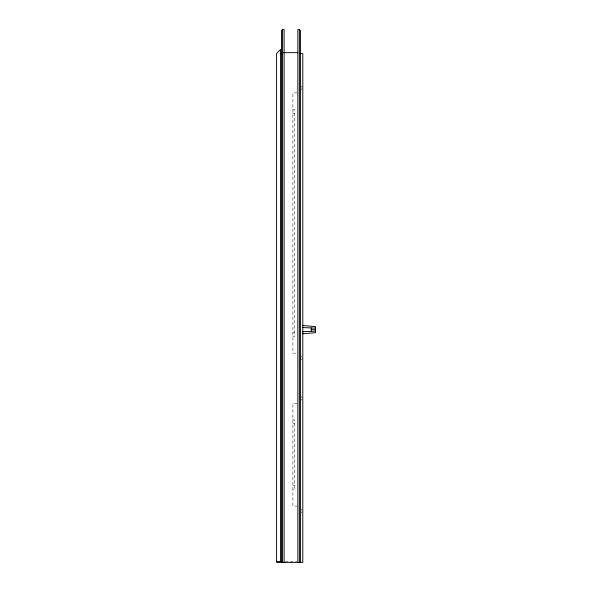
<?xml version="1.0" encoding="UTF-8"?>
<svg xmlns="http://www.w3.org/2000/svg" width="592" height="592" viewBox="0 0 592 592"><rect width="100%" height="100%" fill="white"/><g stroke="black" fill="none" stroke-linecap="round" stroke-linejoin="round"><path stroke-width="0.44" stroke-dasharray="2.96 2.22" d="M300.943 89.814L302.179 88.578M300.943 359.98L302.179 358.745M300.943 400.207L302.179 398.971M300.943 512.894L302.179 511.658M297.029 92.907L292.907 92.907L292.907 353.18L297.029 353.18M292.907 109.431L294.557 109.431L294.557 336.656L292.907 336.656M292.907 113.287L294.557 113.287M292.907 332.8L294.557 332.8M297.029 403.3L292.907 403.3L292.907 506.093L297.029 506.093M292.907 419.824L294.557 419.824L294.557 489.569L292.907 489.569M292.907 423.68L294.557 423.68M292.907 485.714L294.557 485.714M285.107 561.46L296.94 561.46M300.943 86.106L302.179 87.342M300.943 356.266L302.179 357.509M300.943 396.499L302.179 397.735M300.943 509.179L302.179 510.422"/><path stroke-width="0.89" d="M284.093 562.4L284.093 29.6L282.554 29.6L281.518 30.629L281.518 562.4M302.593 333.807L315.425 332.682L315.425 326.599L302.593 325.482M302.475 331.727L315.425 331.165M300.425 562.4L300.425 30.629L299.397 29.6L297.85 29.6L297.85 562.4M283.45 52.673L297.85 52.673M280.194 53.613L282.377 53.613M300.085 53.613L302.801 53.613L302.801 562.4L276.575 562.4L276.575 53.613L280.556 49.402L280.556 561.46M311.251 329.64L315.425 329.64M276.575 561.46L282.377 561.46M302.475 327.554L315.425 328.123M311.251 327.938L311.251 331.342M299.397 29.6L299.397 562.4M282.554 29.6L282.554 562.4"/></g></svg>
